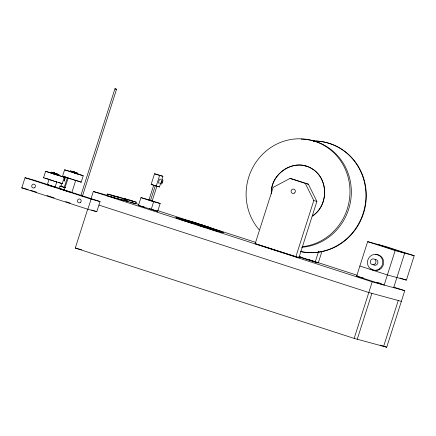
<?xml version="1.0" encoding="UTF-8"?>
<svg xmlns="http://www.w3.org/2000/svg" width="436" height="436" viewBox="0 0 436 436"><rect width="100%" height="100%" fill="white"/><g stroke="black" fill="none" stroke-linecap="round" stroke-linejoin="round"><path stroke-width="0.65" d="M21.8 187.851L25.037 177.714L33.986 180.139L100.046 201.546L96.808 211.683L87.859 209.258L21.8 187.851L28.193 189.584M58.882 175.441L64.261 177.294L62.217 183.698L43.562 177.73L45.606 171.326L54.773 174.117M56.751 181.948L55.072 187.218L51.023 185.981L47.344 184.744L49.023 179.479M77.548 173.833L83.227 175.79L81.183 182.194L62.561 176.231L64.604 169.827L69.869 171.386M59.203 188.466L64.539 190.167L59.203 188.466L59.977 186.036L61.258 186.412M67.318 177.768L64.245 187.398L61.045 186.374L62.07 183.164M63.918 177.387L64.326 176.106M65.04 176.88L63.972 181.065L64.239 181.153L65.547 177.043M75.433 180.324L75.711 180.444L71.815 192.647L68.512 191.644L64.141 190.183L68.212 178.024M80.889 195.481L114.946 88.775L115.573 88.966L116.543 89.287L82.491 195.993L80.889 195.481L81.652 195.737M393.768 287.106L404.766 290.67L386.716 347.225L354.163 338.401L75.286 248.046L87.658 209.275M90.928 199.023L93.337 191.491L107.659 195.377M87.859 209.258L91.097 199.121L100.046 201.546M126.811 201.388L127.067 200.587L123.808 199.71L123.557 200.506L106.984 195.611L107.496 194.015L128.647 199.748L136.266 202.217L135.76 203.814L121.094 199.535M114.603 198.08L115.115 196.483L136.266 202.217M150.649 200.402L160.175 203.492L157.679 211.307L138.468 205.427L140.964 197.612L149.379 199.993M160.677 183.185L159.472 186.951L151.139 184.428L154.546 173.757L162.879 176.286L161.68 180.052M154.17 185.376L153.695 185.218L148.954 200.075L150.48 200.565L155.32 185.654L155.875 185.845M156.219 186.074L159.625 175.403L162.879 176.286M151.412 200.794L152.159 201.023L156.922 186.167L156.153 185.932M151.172 209.542L153.668 201.726L160.175 203.492M177.997 218.861L178.15 218.387L192.091 221.935L208.054 226.987L192.935 222.077L176.629 217.619L176.482 218.093L179.61 219.106M191.709 223.118L192.091 221.935L191.393 221.646L191.9 221.777M192.025 223.515L192.178 223.041L197.186 223.63L196.81 224.813M207.274 228.072L207.656 226.889L222.365 232.437M210.337 229.336L210.49 228.862L203.16 225.532L202.778 226.715L205.928 227.81M220.692 232.143L220.845 231.669L207.362 226.704M255.18 243.664L273.143 187.376L290.016 178.422L293.112 179.256L308.356 184.199L316.885 201.388L298.922 257.671L255.18 243.664L298.922 257.671M295.831 256.837L313.795 200.549L305.26 183.36L290.016 178.422M299.063 256.853L315.195 262.08L318.705 251.082M315.195 262.08L318.285 262.919L322.002 251.272M414.2 255.725L395.174 250.569L384.154 285.084L356.626 276.168L367.646 241.648L386.672 246.803L414.2 255.725L406.417 280.108L387.391 274.947L359.863 266.031M354.163 338.401L372.208 281.847L404.766 290.67M357.253 339.241L371.897 293.357M393.67 287.662L404.684 253.147L377.156 244.225M383.625 346.386L398.27 300.502M312.721 215.891C329.344 204.746 328.482 176.629 310.127 167.691C292.42 158.431 270.151 174.558 271.377 193.949C269.966 173.653 294.48 157.38 312.111 168.797C328.88 178.858 328.635 205.874 312.165 216.065M150.594 200.516L151.554 200.811M74.066 172.095C69.466 170.563 78.818 173.626 74.218 172.095M54.892 173.234C50.925 172.035 59.541 174.694 55.574 173.501M64.261 177.294L45.606 171.326M43.562 177.73L43.998 177.834M111.409 195.192L114.455 196.184M117.104 196.74L120.151 197.726M123.611 198.5L126.658 199.492M129.301 200.042L132.348 201.029M47.344 184.744L48.609 185.104M83.227 175.79L64.604 169.827M62.561 176.231L64.157 176.667M191.753 221.989L196.293 223.107M70.332 171.642L73.439 172.716M75.711 180.444L74.251 180.019M64.141 190.183L64.893 190.39M148.959 200.075L149.281 200.168M304.601 165.816L305.5 166.056M305.26 183.36L308.356 184.199M313.795 200.549L316.885 201.388M151.139 184.428L153.09 184.957M73.657 171.964L74.632 172.225M112.444 195.557L113.42 195.819M118.14 197.099L119.115 197.366M124.647 198.865L125.623 199.127M130.337 200.407L131.312 200.669M106.984 195.611L112.096 197.001M124.298 200.304L128.135 201.345M138.468 205.427L144.327 207.013M356.626 276.168L363.608 278.059M401.36 301.341L368.802 292.518L98.988 205.1M75.286 248.046L81.592 249.757M65.237 187.725L59.977 186.036M51.677 173.239L51.067 173.076L58.713 175.506M56.571 181.905L54.658 181.332M150.671 200.538L151.346 200.745M64.702 176.831L67.825 177.79M45.039 178.128L46.085 178.444M154.965 185.627L155.287 185.72L154.366 185.442M52.331 173.435L54.113 173.991M46.614 178.602L48.614 179.223M181.114 219.826L191.088 222.927M217.58 231.178L219.45 231.756M74.447 173.038L77.755 174.04L77.477 173.92M72.403 179.441L73.379 179.746M201.209 226.224L202.255 226.551M66.468 190.875L67.444 191.186M73.668 172.002L77.984 173.326L70.305 170.863L75.668 172.585M73.401 172.503L77.003 173.659M73.384 172.58L74.393 172.901M55.421 173.365L51.372 172.133L55.159 173.365M55.05 173.365L59.1 174.602L55.312 173.365M198.5 225.363L200.685 226.055M53.71 181.033L49.11 179.518M50.385 185.66L51.394 185.981M115.78 89.031L116.543 89.287M115.704 89.031L114.946 88.775M55.383 174.313L57.181 174.891M55.116 174.313L56.113 174.629M81.728 195.737L82.491 195.993M367.646 241.648L395.174 250.569M154.546 173.757L159.625 175.403M156.933 186.128L159.472 186.951M400.019 278.032L406.417 280.108M140.964 197.612L153.668 201.726M53.71 172.874L56.756 173.86M71.395 179.12L68.043 177.997M107.496 194.015L115.115 196.483M123.889 199.563L127.067 200.587M135.596 203.459L138.833 204.511M157.598 210.588L255.948 242.454M299.298 256.499L301.238 257.131M307.707 259.224L357.531 275.367M298.927 256.646L318.285 262.919M130.675 202.168L135.76 203.814M377.026 282.272L381.505 283.722M149.423 208.631L157.679 211.307M117.84 198.658L123.557 200.506M209.765 228.878L217.237 231.298M93.337 191.491L372.208 281.847M25.037 177.714L91.097 199.121M30.749 190.276L36.58 192.167M46.941 195.524L54.064 197.835M65.722 201.612L70.256 203.078M91.631 210.005L96.808 211.683M380.247 345.127L386.716 347.225M75.504 180.237L76.589 180.591M63.928 187.262L65.204 187.693M77.134 180.771L78.954 181.376M58.56 182.412L59.803 182.82M76.246 173.506L76.965 173.746M150.251 200.478L150.545 200.582M70.31 192.113L71.542 192.527M60.266 182.978L62.217 183.698M63.83 187.246L64.245 187.398M54.069 186.853L55.072 187.218M79.396 181.529L81.183 182.194M202.266 225.009L206.822 227.014M212.49 228.862A25.206 0.354 17.7 0 1 217.128 230.906A25.206 0.354 17.7 0 1 180.384 219.15A25.206 0.354 17.7 0 1 188.505 221.194M210.059 228.066A25.206 0.354 17.7 0 1 211.901 228.671M160.481 179.556A2.24 0.676 -72 0 0 160.295 179.071L160.121 179.043A2.24 0.676 -72 0 0 158.677 181.888A2.24 0.676 -72 0 0 159.429 182.946M375.56 254.624A8.017 7.641 -74.8 0 1 383.544 263.993A8.017 7.641 -74.8 0 1 372.606 269.819M372.022 269.497A8.017 7.641 -74.8 0 1 370.949 268.696M375.276 259.376A2.97 2.829 -74.8 0 1 377.652 263.567A2.97 2.829 -74.8 0 1 372.971 264.347M259.131 229.712A54.282 51.764 -74.8 0 1 272.685 146.327A54.282 51.764 -74.8 0 1 347.726 175.866A54.282 51.764 -74.8 0 1 302.333 246.716M315.986 141.079A56.01 53.41 -74.8 0 1 365.744 203.487A56.01 53.41 -74.8 0 1 300.802 251.599M313.331 141.046A56.01 53.41 -74.8 0 1 315.326 141.057M313.004 140.959A56.01 53.41 -74.8 0 1 365.591 202.021A56.01 53.41 -74.8 0 1 300.475 251.512M301.243 139.16A54.282 51.764 -74.8 0 1 351.34 191.769A54.282 51.764 -74.8 0 1 301.63 247.267M161.718 182.183C162.143 183.082 162.263 180.253 161.718 182.183M162.688 179.85L162.514 179.817A2.24 0.676 -72 0 0 161.02 183.006A2.24 0.676 -72 0 0 162.154 183.202A2.24 0.676 -72 0 0 162.688 179.85M294.643 192.925A2.24 2.136 -74.8 0 0 293.908 189.153A2.24 2.136 -74.8 0 0 291.123 191.786A2.24 2.136 -74.8 0 0 294.643 192.925M379.331 268.892A8.017 7.641 -74.8 0 0 378.524 255.104A8.017 7.641 -74.8 0 0 367.444 263.012A8.017 7.641 -74.8 0 0 379.331 268.892M375.009 263.971A2.97 2.829 -74.8 0 0 374.034 258.973A2.97 2.829 -74.8 0 0 370.344 262.461A2.97 2.829 -74.8 0 0 375.009 263.971M34.826 187.507A1.962 1.869 -74.8 0 0 34.177 184.21A1.962 1.869 -74.8 0 0 31.741 186.51A1.962 1.869 -74.8 0 0 34.826 187.507M80.556 202.326A1.962 1.869 -74.8 0 0 79.913 199.029A1.962 1.869 -74.8 0 0 77.477 201.328A1.962 1.869 -74.8 0 0 80.556 202.326"/></g></svg>
